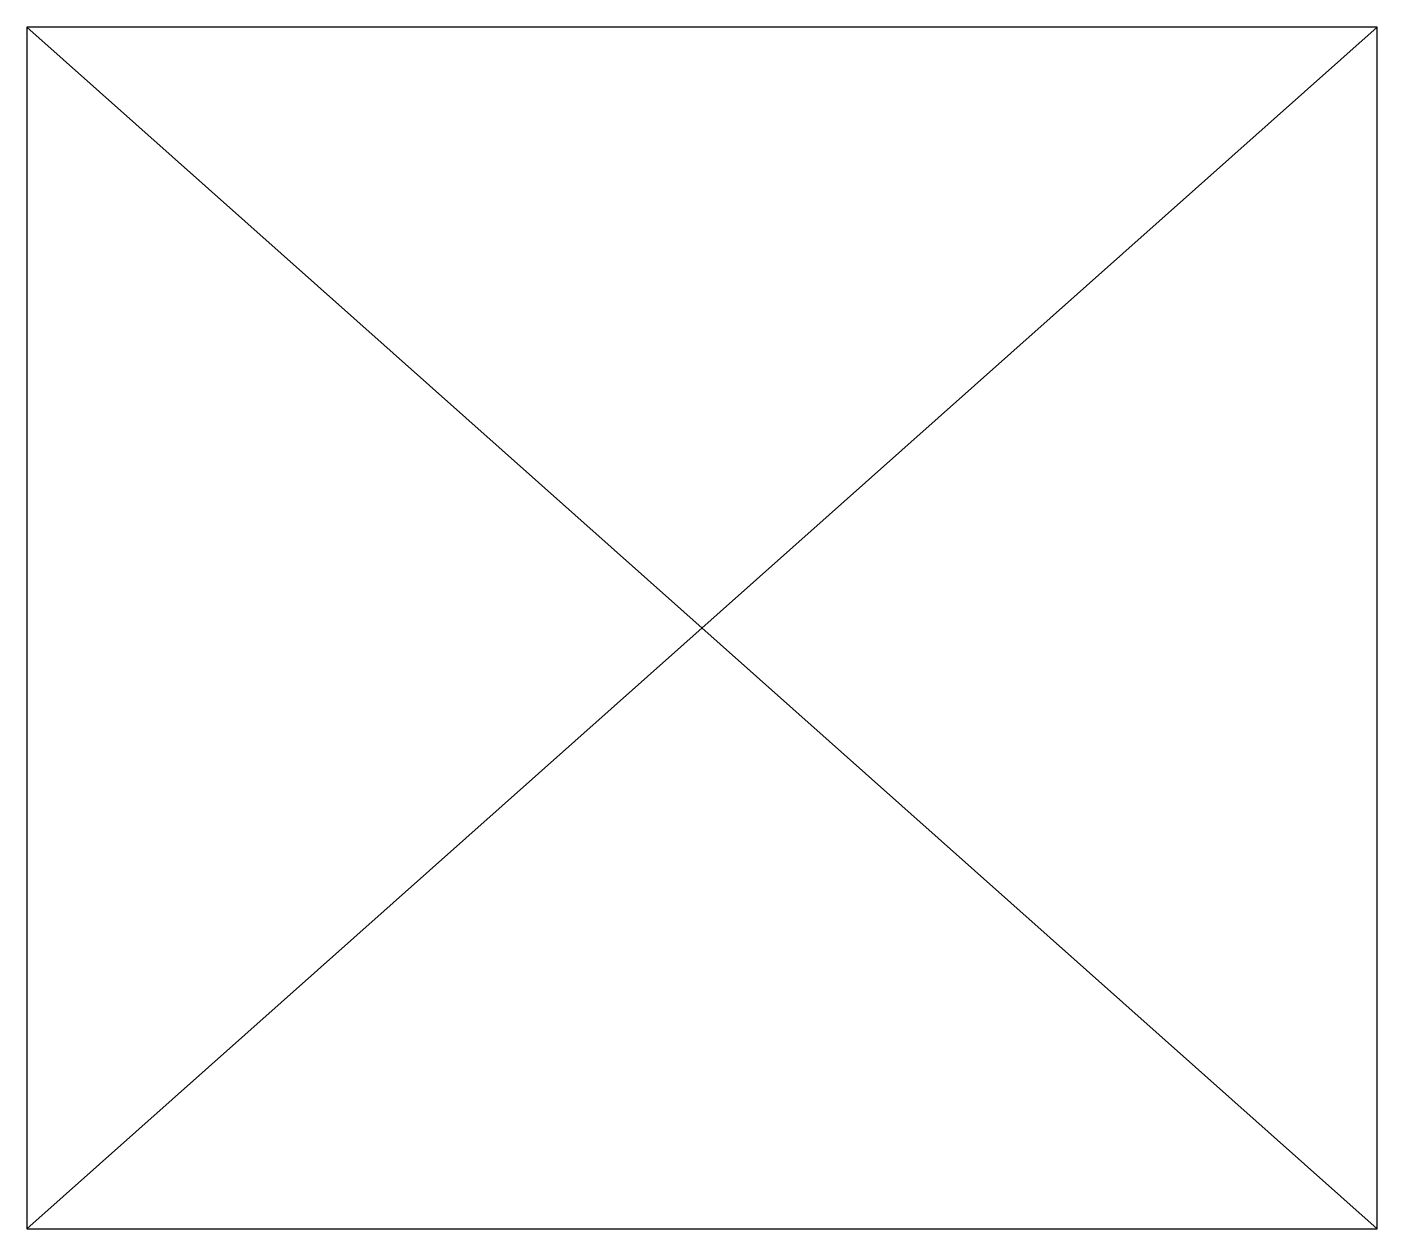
# Model space of a CAD drawing. Header units: inches. Extents: x -3.32 to -2.25, y -0.48 to 0.48.
import ezdxf

# ---------------------------------------------------------------- set-up
doc = ezdxf.new("R2010")
doc.units = ezdxf.units.IN
doc.layers.get('0').update_dxf_attribs({"linetype": 'CONTINUOUS'})

msp = doc.modelspace()

# ---------------------------------------------------------------- linework, layer by layer
for p, q in [((-2.2547, 0.4751), (-3.3223, 0.4751)), ((-3.3223, 0.4751), (-3.3223, -0.4751)), ((-2.2547, 0.4751), (-3.3223, -0.4751)), ((-3.3223, 0.4751), (-2.2547, -0.4751)), ((-2.2547, -0.4751), (-2.2547, 0.4751)), ((-3.3223, -0.4751), (-2.2547, -0.4751))]:
    msp.add_line(p, q)

doc.saveas('drawing.dxf')
